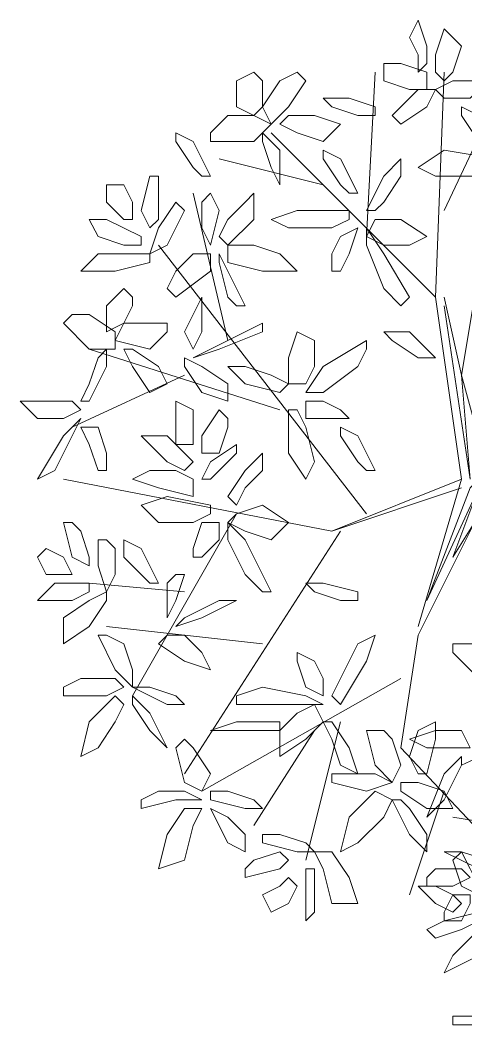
# Model space of a CAD drawing. Header units: millimetres. Extents: x 2576 to 2719, y 1757 to 1977.
# Drawn here: x 2627.502 to 2628.956, y 1816.593 to 1819.869 of the extents above; entities that cross this region are included whole.
import ezdxf

# ---------------------------------------------------------------- set-up
doc = ezdxf.new("R2010")
doc.units = ezdxf.units.MM
doc.layers.add('PDF_0', color=7, linetype='Continuous')

msp = doc.modelspace()

# ---------------------------------------------------------------- linework, layer by layer
at = {"layer": 'PDF_0', "lineweight": 9}
for points in [[(2628.8011, 1819.6998), (2628.8294, 1819.728), (2628.8294, 1819.7845), (2628.8011, 1819.8692), (2628.7729, 1819.8128), (2628.8011, 1819.7563)], [(2628.8859, 1819.6716), (2628.8576, 1819.6998), (2628.8576, 1819.7563), (2628.8859, 1819.841), (2628.9423, 1819.7845), (2628.9141, 1819.6998)], [(2628.7729, 1819.6433), (2628.6882, 1819.6716), (2628.6882, 1819.728), (2628.7447, 1819.728), (2628.8294, 1819.6998), (2628.8294, 1819.6433)], [(2628.2928, 1819.6716), (2628.2928, 1819.5868), (2628.2646, 1819.5586), (2628.2081, 1819.5868), (2628.2081, 1819.6716), (2628.2646, 1819.6998)], [(2628.4058, 1819.6998), (2628.434, 1819.6716), (2628.3775, 1819.5868), (2628.3211, 1819.5304), (2628.2928, 1819.5868), (2628.3493, 1819.6716)], [(2628.7447, 1819.5868), (2628.8011, 1819.6433), (2628.8576, 1819.6433), (2628.8294, 1819.5868), (2628.7447, 1819.5304), (2628.7164, 1819.5586)], [(2628.9706, 1819.6151), (2628.8859, 1819.6151), (2628.8576, 1819.6433), (2628.9141, 1819.6716), (2628.9988, 1819.6716), (2628.9988, 1819.6433)], [(2628.6035, 1819.5586), (2628.5187, 1819.5868), (2628.4905, 1819.6151), (2628.5752, 1819.6151), (2628.6599, 1819.5868), (2628.6599, 1819.5586)], [(2628.9988, 1819.4739), (2629.0553, 1819.4457), (2628.9988, 1819.5586), (2628.9423, 1819.5868), (2628.9423, 1819.5586)], [(2628.1799, 1819.5586), (2628.2646, 1819.5586), (2628.3211, 1819.5304), (2628.2646, 1819.4739), (2628.1234, 1819.4739), (2628.1234, 1819.5021)], [(2628.3493, 1819.5304), (2628.3775, 1819.5586), (2628.4623, 1819.5586), (2628.547, 1819.5304), (2628.4905, 1819.4739), (2628.4058, 1819.5021)], [(2628.0669, 1819.3892), (2628.0104, 1819.4739), (2628.0104, 1819.5021), (2628.0669, 1819.4739), (2628.1234, 1819.3609), (2628.0952, 1819.3609)], [(2628.3211, 1819.3892), (2628.3493, 1819.3327), (2628.3493, 1819.4457), (2628.2928, 1819.5021), (2628.2928, 1819.4739)], [(2628.547, 1819.3327), (2628.4905, 1819.4174), (2628.4905, 1819.4457), (2628.547, 1819.4174), (2628.6035, 1819.3045), (2628.5752, 1819.3045)], [(2628.9988, 1819.3609), (2628.8576, 1819.3609), (2628.8011, 1819.3892), (2628.8859, 1819.4457), (2629.0553, 1819.4174), (2629.0553, 1819.3892)], [(2628.6882, 1819.2762), (2628.7447, 1819.3609), (2628.7447, 1819.4174), (2628.6882, 1819.3609), (2628.6317, 1819.248), (2628.6599, 1819.248)], [(2627.954, 1819.3045), (2627.954, 1819.2197), (2627.9257, 1819.1915), (2627.8975, 1819.248), (2627.9257, 1819.3609), (2627.954, 1819.3609)], [(2627.8692, 1819.2197), (2627.841, 1819.2197), (2627.7845, 1819.2762), (2627.7845, 1819.3327), (2627.841, 1819.3327), (2627.8692, 1819.2762)], [(2628.0952, 1819.1915), (2628.1234, 1819.135), (2628.1516, 1819.248), (2628.1234, 1819.3045), (2628.0952, 1819.2762)], [(2628.1799, 1819.2197), (2628.2364, 1819.2762), (2628.2646, 1819.3045), (2628.2646, 1819.2197), (2628.1799, 1819.135), (2628.1516, 1819.1633)], [(2628.0104, 1819.1915), (2627.9822, 1819.135), (2627.9257, 1819.1068), (2627.954, 1819.1915), (2628.0104, 1819.2762), (2628.0387, 1819.248)], [(2627.841, 1819.135), (2627.7563, 1819.1633), (2627.728, 1819.2197), (2627.7845, 1819.2197), (2627.8975, 1819.1633), (2627.8975, 1819.135)], [(2628.5187, 1819.1915), (2628.3775, 1819.1915), (2628.3211, 1819.2197), (2628.4058, 1819.248), (2628.5752, 1819.248), (2628.5752, 1819.2197)], [(2628.6317, 1819.1633), (2628.6599, 1819.2197), (2628.7447, 1819.2197), (2628.8294, 1819.1633), (2628.7729, 1819.135), (2628.6882, 1819.135)], [(2628.5187, 1819.0503), (2628.547, 1819.0503), (2628.5752, 1819.1068), (2628.6035, 1819.1915), (2628.547, 1819.1633), (2628.5187, 1819.1068)], [(2628.6882, 1818.9938), (2628.6317, 1819.135), (2628.6317, 1819.1915), (2628.6882, 1819.1068), (2628.7729, 1818.9656), (2628.7447, 1818.9373)], [(2628.1799, 1819.135), (2628.1799, 1819.0785), (2628.2928, 1819.0503), (2628.4058, 1819.0503), (2628.3493, 1819.1068), (2628.2646, 1819.135)], [(2627.9257, 1819.1068), (2627.9257, 1819.0785), (2627.8128, 1819.0503), (2627.6998, 1819.0503), (2627.7563, 1819.1068), (2627.8692, 1819.1068)], [(2628.0104, 1819.0503), (2628.0669, 1819.1068), (2628.1234, 1819.1068), (2628.1234, 1819.0503), (2628.0104, 1818.9656), (2627.9822, 1818.9938)], [(2628.1799, 1818.9656), (2628.1516, 1819.0785), (2628.1516, 1819.1068), (2628.1799, 1819.0503), (2628.2364, 1818.9373), (2628.2081, 1818.9373)], [(2627.8692, 1818.9373), (2627.841, 1818.8809), (2627.7845, 1818.8526), (2627.7845, 1818.9373), (2627.841, 1818.9938), (2627.8692, 1818.9656)], [(2628.0669, 1818.9091), (2628.0952, 1818.9656), (2628.0952, 1818.8526), (2628.0669, 1818.7961), (2628.0387, 1818.8526)], [(2627.728, 1818.9091), (2627.8128, 1818.8526), (2627.8128, 1818.7961), (2627.728, 1818.7961), (2627.6433, 1818.8809), (2627.6716, 1818.9091)], [(2627.9822, 1818.8809), (2627.9822, 1818.8526), (2627.9257, 1818.7961), (2627.8128, 1818.8244), (2627.841, 1818.8809), (2627.9257, 1818.8809)], [(2628.2364, 1818.8526), (2628.1234, 1818.7961), (2628.0669, 1818.7679), (2628.1516, 1818.7961), (2628.2928, 1818.8526), (2628.2928, 1818.8809)], [(2628.434, 1818.6832), (2628.3775, 1818.6832), (2628.3775, 1818.7679), (2628.4058, 1818.8526), (2628.4623, 1818.8244), (2628.4623, 1818.7397)], [(2628.6035, 1818.7397), (2628.4905, 1818.6549), (2628.434, 1818.6549), (2628.4905, 1818.7397), (2628.6317, 1818.8244), (2628.6317, 1818.7961)], [(2628.8011, 1818.7679), (2628.8576, 1818.7679), (2628.7729, 1818.8526), (2628.6882, 1818.8526), (2628.7164, 1818.8244)], [(2627.728, 1818.6832), (2627.7563, 1818.7679), (2627.7845, 1818.7961), (2627.7845, 1818.7397), (2627.728, 1818.6267), (2627.6998, 1818.6267)], [(2627.841, 1818.7961), (2627.8692, 1818.7961), (2627.954, 1818.7397), (2627.9822, 1818.6832), (2627.9257, 1818.6549), (2627.8692, 1818.7397)], [(2628.0387, 1818.7679), (2628.0387, 1818.7397), (2628.0952, 1818.6549), (2628.1799, 1818.6267), (2628.1799, 1818.6832), (2628.0952, 1818.7397)], [(2628.3211, 1818.7114), (2628.2364, 1818.7397), (2628.1799, 1818.7397), (2628.2364, 1818.6832), (2628.3493, 1818.6549), (2628.3775, 1818.6832)], [(2627.6998, 1818.5985), (2627.6716, 1818.6267), (2627.5868, 1818.6267), (2627.5021, 1818.6267), (2627.5586, 1818.5702), (2627.6433, 1818.5702)], [(2628.0669, 1818.4855), (2628.0104, 1818.4855), (2628.0104, 1818.542), (2628.0104, 1818.6267), (2628.0669, 1818.5985), (2628.0669, 1818.542)], [(2628.5752, 1818.5702), (2628.547, 1818.5985), (2628.4905, 1818.6267), (2628.434, 1818.6267), (2628.434, 1818.5702), (2628.5187, 1818.5702)], [(2628.1799, 1818.542), (2628.1516, 1818.4573), (2628.0952, 1818.4573), (2628.0952, 1818.5137), (2628.1516, 1818.5985), (2628.1799, 1818.5702)], [(2628.434, 1818.542), (2628.4623, 1818.429), (2628.434, 1818.3725), (2628.3775, 1818.4573), (2628.3775, 1818.5985), (2628.4058, 1818.5985)], [(2627.6151, 1818.4008), (2627.5586, 1818.3725), (2627.6433, 1818.5137), (2627.6998, 1818.5702), (2627.6716, 1818.5137)], [(2627.7845, 1818.4573), (2627.7563, 1818.542), (2627.6998, 1818.542), (2627.728, 1818.4855), (2627.7563, 1818.4008), (2627.7845, 1818.4008)], [(2628.6035, 1818.429), (2628.547, 1818.5137), (2628.547, 1818.542), (2628.6035, 1818.5137), (2628.6599, 1818.4008), (2628.6317, 1818.4008)], [(2627.9822, 1818.429), (2627.9257, 1818.4855), (2627.8975, 1818.5137), (2627.9822, 1818.5137), (2628.0669, 1818.429), (2628.0387, 1818.4008)], [(2628.1799, 1818.429), (2628.1234, 1818.3725), (2628.0952, 1818.3725), (2628.1234, 1818.429), (2628.2081, 1818.4855), (2628.2081, 1818.4573)], [(2628.2364, 1818.3443), (2628.2928, 1818.4008), (2628.2928, 1818.4573), (2628.2364, 1818.4008), (2628.1799, 1818.3161), (2628.2081, 1818.2878)], [(2628.0669, 1818.3725), (2628.0669, 1818.3161), (2627.954, 1818.3443), (2627.8692, 1818.3725), (2627.9257, 1818.4008), (2628.0104, 1818.4008)], [(2628.0669, 1818.2313), (2627.954, 1818.2313), (2627.8975, 1818.2878), (2627.9822, 1818.3161), (2628.1234, 1818.2878), (2628.1234, 1818.2596)], [(2628.1799, 1818.2313), (2628.2081, 1818.2596), (2628.2928, 1818.2878), (2628.3775, 1818.2313), (2628.3211, 1818.1749), (2628.2364, 1818.2031)], [(2627.6998, 1818.2031), (2627.728, 1818.1184), (2627.728, 1818.0901), (2627.6716, 1818.1184), (2627.6433, 1818.2313), (2627.6716, 1818.2313)], [(2628.0669, 1818.1184), (2628.0952, 1818.1184), (2628.1516, 1818.1749), (2628.1516, 1818.2313), (2628.0952, 1818.2313), (2628.0669, 1818.1466)], [(2628.2364, 1818.0619), (2628.1799, 1818.1749), (2628.1799, 1818.2313), (2628.2364, 1818.1749), (2628.3211, 1818.0054), (2628.2928, 1818.0054)], [(2627.8128, 1818.1466), (2627.8128, 1818.0619), (2627.7845, 1818.0054), (2627.7563, 1818.0901), (2627.7563, 1818.1749), (2627.7845, 1818.1749)], [(2627.8975, 1818.0619), (2627.841, 1818.1184), (2627.841, 1818.1749), (2627.8975, 1818.1466), (2627.954, 1818.0337), (2627.9257, 1818.0337)], [(2627.6716, 1818.0619), (2627.6433, 1818.0619), (2627.5868, 1818.0619), (2627.5586, 1818.1184), (2627.5868, 1818.1466), (2627.6433, 1818.1184)], [(2627.9822, 1818.0337), (2627.9822, 1817.9489), (2627.9822, 1817.9207), (2628.0104, 1817.9772), (2628.0387, 1818.0619), (2628.0104, 1818.0619)], [(2627.6716, 1817.9772), (2627.5868, 1817.9772), (2627.5586, 1817.9772), (2627.6151, 1818.0337), (2627.728, 1818.0337), (2627.728, 1818.0054)], [(2627.7845, 1818.0054), (2627.7845, 1817.9772), (2627.728, 1817.8925), (2627.6433, 1817.836), (2627.6433, 1817.9207), (2627.728, 1817.9772)], [(2628.547, 1817.9772), (2628.4623, 1818.0054), (2628.434, 1818.0337), (2628.4905, 1818.0337), (2628.6035, 1818.0054), (2628.6035, 1817.9772)], [(2628.1516, 1817.9772), (2628.2081, 1817.9772), (2628.0952, 1817.9207), (2628.0104, 1817.8925), (2628.0387, 1817.9207)], [(2627.841, 1817.836), (2627.8692, 1817.7513), (2627.8692, 1817.6948), (2627.8128, 1817.7513), (2627.7563, 1817.8642), (2627.7845, 1817.8642)], [(2627.9822, 1817.8642), (2627.954, 1817.836), (2628.0387, 1817.7795), (2628.1234, 1817.7513), (2628.0952, 1817.8078), (2628.0387, 1817.8642)], [(2628.547, 1817.723), (2628.6035, 1817.836), (2628.6599, 1817.8642), (2628.6317, 1817.7795), (2628.547, 1817.6383), (2628.5187, 1817.6666)], [(2628.4058, 1817.8078), (2628.4058, 1817.7795), (2628.434, 1817.6948), (2628.4905, 1817.6666), (2628.4905, 1817.723), (2628.4623, 1817.7795)], [(2628.9988, 1817.836), (2629.0553, 1817.7795), (2629.0835, 1817.723), (2628.9988, 1817.723), (2628.9141, 1817.8078), (2628.9141, 1817.836)], [(2627.6998, 1817.723), (2627.8128, 1817.723), (2627.841, 1817.6948), (2627.7845, 1817.6666), (2627.6433, 1817.6666), (2627.6433, 1817.6948)], [(2627.9257, 1817.6948), (2627.8692, 1817.6948), (2627.9822, 1817.6383), (2628.0387, 1817.6383), (2628.0104, 1817.6666)], [(2628.2928, 1817.6948), (2628.434, 1817.6666), (2628.4905, 1817.6383), (2628.3775, 1817.6383), (2628.2081, 1817.6383), (2628.2081, 1817.6666)], [(2627.841, 1817.6383), (2627.8128, 1817.6666), (2627.728, 1817.5818), (2627.6998, 1817.4689), (2627.7563, 1817.4971), (2627.8128, 1817.5818)], [(2627.9257, 1817.6101), (2627.954, 1817.5536), (2627.9822, 1817.4971), (2627.9257, 1817.5536), (2627.8692, 1817.6383), (2627.8692, 1817.6666)], [(2628.4623, 1817.6383), (2628.4905, 1817.5818), (2628.434, 1817.5254), (2628.3493, 1817.4689), (2628.3493, 1817.5536), (2628.4058, 1817.6101)], [(2628.2928, 1817.5536), (2628.1799, 1817.5536), (2628.1234, 1817.5536), (2628.2081, 1817.5818), (2628.3493, 1817.5818), (2628.3493, 1817.5536)], [(2628.5187, 1817.5254), (2628.547, 1817.4406), (2628.6035, 1817.4124), (2628.5752, 1817.4971), (2628.5187, 1817.5818), (2628.4905, 1817.5818)], [(2628.7729, 1817.4689), (2628.8011, 1817.5536), (2628.8576, 1817.5818), (2628.8576, 1817.5254), (2628.8294, 1817.4124), (2628.8011, 1817.4124)], [(2628.7164, 1817.5254), (2628.7447, 1817.4406), (2628.7164, 1817.3842), (2628.6599, 1817.4406), (2628.6317, 1817.5536), (2628.6882, 1817.5536)], [(2628.9706, 1817.4971), (2628.9423, 1817.5536), (2628.8576, 1817.5536), (2628.7729, 1817.5254), (2628.8294, 1817.4971), (2628.9141, 1817.4971)], [(2628.0669, 1817.4971), (2628.1234, 1817.4124), (2628.0952, 1817.3559), (2628.0387, 1817.3842), (2628.0104, 1817.4971), (2628.0387, 1817.5254)], [(2628.8859, 1817.3277), (2628.8294, 1817.2712), (2628.8859, 1817.4124), (2628.9423, 1817.4689), (2628.9423, 1817.4406)], [(2628.5752, 1817.4124), (2628.6599, 1817.4124), (2628.7164, 1817.3842), (2628.6317, 1817.3559), (2628.5187, 1817.3842), (2628.5187, 1817.4124)], [(2628.8011, 1817.3842), (2628.8859, 1817.3559), (2628.9141, 1817.2994), (2628.8294, 1817.2994), (2628.7447, 1817.3559), (2628.7447, 1817.3842)], [(2627.954, 1817.3559), (2628.0387, 1817.3559), (2628.0952, 1817.3277), (2628.0104, 1817.3277), (2627.8975, 1817.2994), (2627.8975, 1817.3277)], [(2628.1799, 1817.3559), (2628.2646, 1817.3277), (2628.2928, 1817.2994), (2628.2364, 1817.2994), (2628.1234, 1817.3277), (2628.1234, 1817.3559)], [(2628.7164, 1817.3277), (2628.6599, 1817.3559), (2628.5752, 1817.2712), (2628.547, 1817.1582), (2628.6035, 1817.1865), (2628.6882, 1817.2712)], [(2628.7729, 1817.2994), (2628.8294, 1817.2147), (2628.8294, 1817.1582), (2628.7729, 1817.2147), (2628.7164, 1817.3277), (2628.7447, 1817.3277)], [(2628.0952, 1817.2994), (2628.0387, 1817.2994), (2627.9822, 1817.2147), (2627.954, 1817.1018), (2628.0387, 1817.13), (2628.0669, 1817.243)], [(2628.1799, 1817.2712), (2628.1234, 1817.2994), (2628.1799, 1817.1865), (2628.2364, 1817.1582), (2628.2364, 1817.2147)], [(2628.3493, 1817.2147), (2628.434, 1817.1865), (2628.4623, 1817.1582), (2628.4058, 1817.1582), (2628.2928, 1817.1865), (2628.2928, 1817.2147)], [(2628.2646, 1817.13), (2628.3493, 1817.1582), (2628.3775, 1817.13), (2628.3493, 1817.1018), (2628.2364, 1817.0735), (2628.2364, 1817.1018)], [(2628.4623, 1817.1582), (2628.5187, 1817.1582), (2628.5752, 1817.0735), (2628.6035, 1816.9888), (2628.5187, 1816.9888), (2628.4905, 1817.1018)], [(2628.9423, 1817.1582), (2629.0271, 1817.13), (2629.0553, 1817.1018), (2628.9988, 1817.1018), (2628.8859, 1817.1582), (2628.9141, 1817.1582)], [(2628.9706, 1817.1018), (2628.9988, 1817.0453), (2628.9988, 1817.017), (2628.9423, 1817.0453), (2628.9141, 1817.13), (2628.9423, 1817.1582)], [(2628.4623, 1817.0453), (2628.4623, 1816.9606), (2628.434, 1816.9323), (2628.434, 1816.9888), (2628.434, 1817.1018), (2628.4623, 1817.1018)], [(2628.8576, 1817.1018), (2628.9423, 1817.1018), (2628.9706, 1817.0735), (2628.9141, 1817.0453), (2628.8294, 1817.0453), (2628.8294, 1817.0735)], [(2628.3775, 1817.0735), (2628.4058, 1817.0453), (2628.3775, 1816.9888), (2628.3211, 1816.9606), (2628.2928, 1817.017), (2628.3493, 1817.0453)], [(2628.9423, 1816.9888), (2628.9141, 1816.9606), (2628.8576, 1816.9888), (2628.8011, 1817.0453), (2628.8576, 1817.0453), (2628.9141, 1817.017)], [(2628.9706, 1817.017), (2628.9706, 1816.9888), (2628.9423, 1816.9323), (2628.8859, 1816.9323), (2628.8859, 1816.9606), (2628.9141, 1817.017)], [(2628.9423, 1816.9041), (2628.8576, 1816.8758), (2628.8294, 1816.9041), (2628.8859, 1816.9323), (2628.9988, 1816.9606), (2628.9988, 1816.9323)], [(2629.0553, 1816.9323), (2629.0553, 1816.9041), (2628.9988, 1816.8194), (2628.8859, 1816.7629), (2628.9141, 1816.8194), (2628.9988, 1816.9041)], [(2628.9706, 1816.6217), (2629.0835, 1816.6217), (2629.1118, 1816.5934), (2629.0553, 1816.5934), (2628.9141, 1816.5934), (2628.9141, 1816.6217)]]:
    msp.add_lwpolyline(points, close=True, dxfattribs=at)
for points in [[(2628.8859, 1819.248), (2629.1118, 1819.728), (2628.9423, 1818.7114), (2628.8859, 1818.9656)], [(2628.6317, 1819.1633), (2628.6599, 1819.6998)], [(2628.8576, 1818.9656), (2628.8859, 1819.6998)], [(2628.8011, 1817.8925), (2628.9423, 1818.3725), (2628.8576, 1818.9656), (2628.3211, 1819.5021)], [(2628.4905, 1819.3327), (2628.1516, 1819.4174)], [(2628.1799, 1818.8244), (2628.0669, 1819.3045)], [(2628.6317, 1818.2596), (2627.954, 1819.135)], [(2628.8859, 1818.9373), (2628.9706, 1818.3725), (2628.9423, 1818.7114), (2629.0271, 1818.4008), (2629.4789, 1818.5985), (2629.0553, 1818.3725), (2629.3942, 1817.836), (2629.0553, 1818.3443), (2628.9141, 1818.1184), (2628.9988, 1818.3443), (2628.8294, 1817.9772), (2628.9706, 1818.3443), (2628.9988, 1818.3725), (2628.9988, 1818.4855), (2629.0271, 1818.4008), (2629.2247, 1818.4573), (2629.0553, 1818.3725)], [(2628.3493, 1818.5985), (2627.728, 1818.7961)], [(2628.0387, 1818.7114), (2627.6716, 1818.542)], [(2628.5187, 1818.2031), (2627.6433, 1818.3725)], [(2628.9423, 1818.3443), (2628.5187, 1818.2031), (2628.9423, 1818.3725)], [(2630.0437, 1817.4406), (2629.7895, 1817.4971), (2629.5919, 1817.7795), (2629.3659, 1817.836), (2629.0271, 1818.3161), (2628.8011, 1817.8642), (2628.7447, 1817.4971), (2629.1965, 1817.017)], [(2628.2081, 1818.2596), (2627.8692, 1817.6666)], [(2628.547, 1818.2031), (2628.0387, 1817.4124)], [(2628.0387, 1818.0054), (2627.728, 1818.0337)], [(2628.2928, 1817.836), (2627.7845, 1817.8925)], [(2628.7447, 1817.723), (2628.0952, 1817.3559)], [(2628.547, 1817.5818), (2628.434, 1817.13)], [(2629.3095, 1817.6101), (2628.9423, 1817.4406)], [(2628.4623, 1817.5536), (2628.2646, 1817.243)], [(2628.8859, 1817.3559), (2628.7729, 1817.017)], [(2629.7895, 1817.13), (2628.9141, 1817.2712)]]:
    msp.add_lwpolyline(points, dxfattribs=at)

doc.saveas('drawing.dxf')
